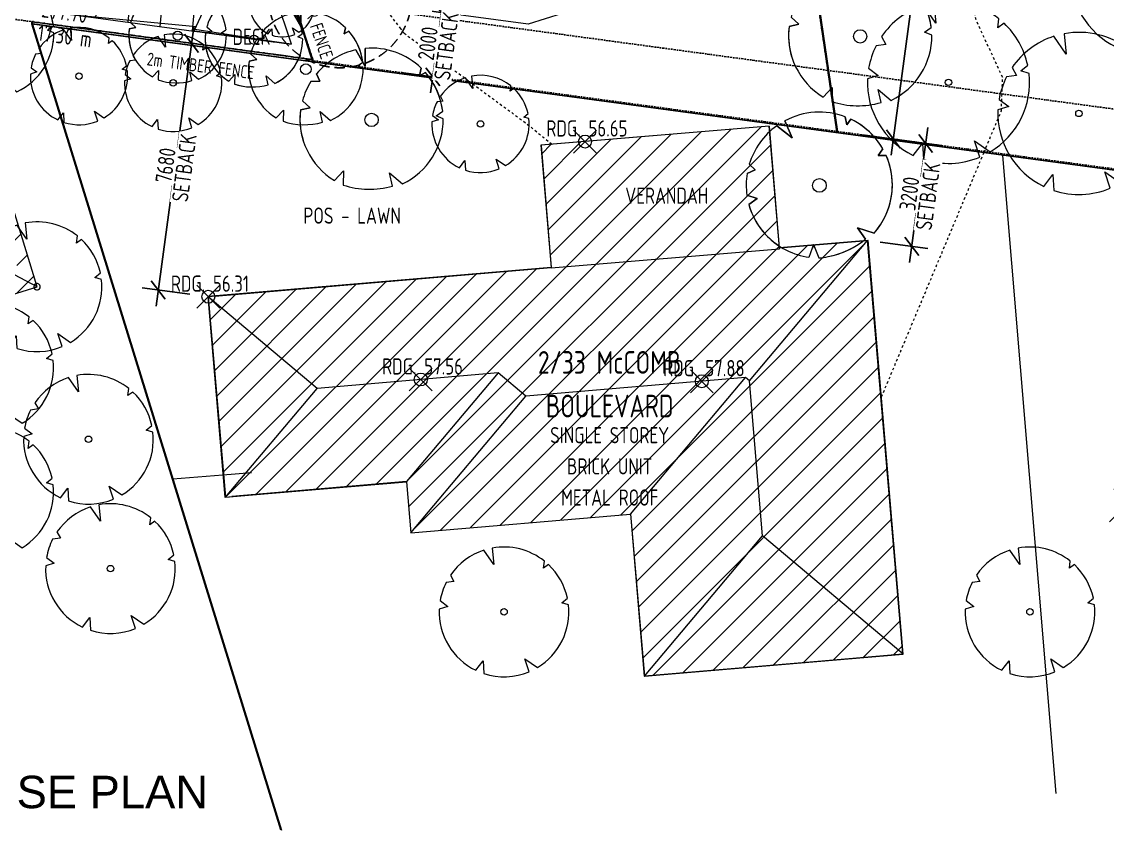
# Model space of a CAD drawing. Header units: millimetres. Extents: x -39027 to 364494, y -35256 to 94895.
# Drawn here: x -6443 to 27027, y -33947 to -9012 of the extents above; entities that cross this region are included whole.
import ezdxf

# ---------------------------------------------------------------- set-up
doc = ezdxf.new("R2010")
doc.units = ezdxf.units.MM
doc.header["$LTSCALE"] = 25
doc.header["$PDMODE"] = 3
for name, pattern in [('BG_Dash 3mm Loose', [6, 3, -3]), ('BG_Dash Dot 3mm', [7, 3, -2, 0, -2]), ('HIDDEN', [9.525, 6.35, -3.175])]:
    doc.linetypes.add(name, pattern=pattern)
for name, color, linetype, lineweight in [('A-ANNO-DIMS', 211, 'Continuous', 5), ('A-DETL', 90, 'Continuous', 9), ('A-DETL-GENF', 92, 'Continuous', 5), ('A-FLOR', 1, 'Continuous', 5), ('A-FLOR-PATT', 8, 'Continuous', 5), ('A-GLAZ-CWMG', 3, 'Continuous', 5), ('A-ROOF', 132, 'Continuous', 5), ('A-WALL', 2, 'Continuous', 5), ('C-PROP-LINE', 91, 'BG_Dash Dot 3mm', 25), ('C-PROP-LINE-IDEN', 91, 'Continuous', 5), ('C-TOPO', 251, 'Continuous', 9), ('C-TOPO-MINR', 7, 'BG_Dash 3mm Loose', 9), ('G-ANNO-DIMS', 3, 'Continuous', 5), ('G-ANNO-TEXT', 231, 'Continuous', 5), ('L-PLNT', 71, 'Continuous', 5)]:
    doc.layers.add(name, color=color, linetype=linetype, lineweight=lineweight)
doc.layers.add('DLA-TXT-T-50', color=1, linetype='Continuous')
doc.layers.add('Land-25', color=3, linetype='Continuous')
doc.styles.add('DLA-NOTES', font='romans.shx', dxfattribs={"width": 0.8})
doc.styles.add('ISOCPEUR', font='isocpeur.ttf', dxfattribs={"width": 0.75, "height": 500})
doc.styles.add('ISOCPEUR_1', font='isocpeur.ttf', dxfattribs={"width": 0.75, "height": 700})
doc.styles.add('ISOCPEUR_3', font='isocpeur.ttf', dxfattribs={"width": 0.75, "height": 400})
doc.dimstyles.new('BG_STANDARD_5_Rounding_Op', dxfattribs={"dimscale": 304.8, "dimtxt": 500, "dimasz": 1.64042, "dimexe": 1.64042, "dimexo": 0.0625, "dimgap": 0.131234, "dimtad": 1, "dimdec": 0, "dimrnd": 5, "dimzin": 0, "dimdsep": 46, "dimtxsty": 'ISOCPEUR', "dimblk1": 'OBLIQUE', "dimblk2": 'OBLIQUE', "dimsah": 1, "dimcen": 0.09, "dimdle": 1.64042, "dimazin": 0, "dimtfac": 1, "dimtdec": 4, "dimtix": 1, "dimtmove": 0, "dimatfit": 3, "dimfxl": 3.28084, "dimfxlon": 1, "dimtvp": 1, "dimtfill": 1, "dimtolj": 1, "dimtzin": 0, "dimarcsym": 2})

# ---------------------------------------------------------------- blocks, each defined once
blk = doc.blocks.new('PLANTING_Coloured tree scaleable - 6 Meters-971505-PROPOSED SITE PLAN')
at = {"layer": 'L-PLNT', "lineweight": 9}
for p, q in [((-372, 1738), (-734, 2257)), ((-372, 1738), (-734, 2257)), ((-734, 2257), (-372, 1738)), ((-431, 2334), (-372, 1738)), ((-431, 2334), (-372, 1738)), ((-372, 1738), (-431, 2334)), ((1444, 1600), (1476, 1859)), ((1444, 1600), (1476, 1859)), ((1476, 1859), (1444, 1600)), ((1625, 1730), (1444, 1600)), ((1625, 1730), (1444, 1600)), ((1444, 1600), (1625, 1730)), ((-1831, 1110), (-2118, 1073)), ((-1831, 1110), (-2118, 1073)), ((-2118, 1073), (-1831, 1110)), ((-1959, 1340), (-1831, 1110)), ((-1959, 1340), (-1831, 1110)), ((-1831, 1110), (-1959, 1340)), ((-2338, 411), (-2056, 203)), ((-2338, 411), (-2056, 203)), ((-2056, 203), (-2338, 411)), ((2114, 335), (2319, 507)), ((2114, 335), (2319, 507)), ((2319, 507), (2114, 335)), ((-2056, 203), (-2372, 102)), ((-2056, 203), (-2372, 102)), ((-2372, 102), (-2056, 203)), ((2362, 259), (2114, 335)), ((2362, 259), (2114, 335)), ((2114, 335), (2362, 259)), ((-1656, -1684), (-1653, -1687)), ((-1653, -1687), (-1656, -1684)), ((759, -1697), (1221, -2019)), ((898, -2121), (759, -1697)), ((898, -2121), (759, -1697)), ((759, -1697), (1221, -2019)), ((1221, -2019), (759, -1697)), ((759, -1697), (898, -2121)), ((-1029, -2122), (-834, -1870)), ((-836, -1873), (-834, -1870)), ((-834, -1870), (-836, -1873)), ((-834, -1870), (-760, -1774)), ((-834, -1870), (-760, -1774)), ((-760, -1774), (-834, -1870)), ((-760, -1774), (-754, -1889)), ((-760, -1774), (-754, -1889)), ((-754, -1889), (-760, -1774)), ((-754, -1889), (-734, -2241)), ((-754, -1889), (-754, -1892)), ((-754, -1892), (-754, -1889))]:
    blk.add_line(p, q, dxfattribs=at)
blk.add_circle((0, -5), 221, dxfattribs=at)
for centre, radius, start, end in [((0, 0), 2374, 108.0083, 145.6274), ((0, 0), 2374, 108.0083, 145.6274), ((0, 0), 2374, 108.0083, 145.6274), ((0, 0), 2374, 51.5512, 100.4622), ((0, 0), 2374, 51.5512, 100.4622), ((0, 0), 2374, 51.5512, 100.4622), ((0, 0), 2374, 12.3276, 46.7819), ((0, 0), 2374, 23.2252, 46.7819), ((0, 0), 2374, 23.2252, 46.7819), ((0, 0), 2374, 153.1369, 170.0213), ((0, 0), 2374, 153.1369, 170.0213), ((0, 0), 2374, 153.1369, 170.0213), ((0, 0), 2374, 12.3276, 22.2934), ((0, 0), 2374, 12.3276, 22.2934), ((0, 16), 2374, 177.9304, 225.8126), ((0, 16), 2374, 177.9304, 206.6386), ((0, 16), 2374, 177.9304, 206.6386), ((0, 16), 2374, 300.9465, 5.8599), ((0, 16), 2374, 319.16, 5.8599), ((0, 16), 2374, 319.16, 5.8599), ((0, 16), 2374, 207.4333, 225.7455), ((0, 16), 2374, 207.4333, 225.7455), ((0, 16), 2374, 225.8126, 244.2846), ((0, 16), 2374, 300.9465, 318.2627), ((0, 16), 2374, 300.9465, 318.2627), ((-111, 448), 2760, 256.9579, 263.2903), ((-111, 448), 2760, 263.2903, 291.4464), ((-111, 448), 2760, 263.3179, 280.6311), ((-111, 448), 2760, 263.3179, 280.6311), ((-111, 448), 2760, 281.3392, 291.4464), ((-111, 448), 2760, 281.3392, 291.4464)]:
    blk.add_arc(centre, radius, start, end, dxfattribs=at)
blk = doc.blocks.new('PLANTING_Coloured tree scaleable - 5 Meters-V190-PROPOSED SITE PLAN')
at = {"layer": 'L-PLNT', "lineweight": 9}
for p, q in [((-313, 1464), (-619, 1902)), ((-363, 1967), (-313, 1464)), ((1216, 1348), (1243, 1566)), ((1369, 1458), (1216, 1348)), ((-1651, 1129), (-1543, 935)), ((-1543, 935), (-1784, 904)), ((-1970, 347), (-1732, 171)), ((-1970, 347), (-1732, 171)), ((-1732, 171), (-1970, 347)), ((1781, 283), (1954, 427)), ((1781, 283), (1916, 395)), ((1916, 395), (1818, 314)), ((1939, 414), (1954, 427)), ((1954, 427), (1939, 414)), ((-1732, 171), (-1998, 86)), ((-1732, 171), (-1998, 86)), ((-1998, 86), (-1732, 171)), ((1990, 218), (1781, 283)), ((1990, 218), (1781, 283)), ((-867, -1788), (-640, -1495)), ((-640, -1495), (-618, -1888)), ((640, -1430), (1029, -1702)), ((757, -1787), (640, -1430))]:
    blk.add_line(p, q, dxfattribs=at)
blk.add_circle((0, -4), 186, dxfattribs=at)
for centre, radius, start, end in [((0, 0), 2000, 108.0083, 145.6274), ((0, 0), 2000, 51.5512, 100.4622), ((0, 0), 2000, 12.3276, 46.7819), ((0, 0), 2000, 153.1369, 170.0213), ((0, 0), 2000, 157.358, 160.9467), ((0, 0), 2000, 157.358, 160.9467), ((0, 0), 2000, 12.3276, 25.3365), ((0, 0), 2000, 12.3276, 25.3365), ((0, 0), 2000, 161.5791, 170.0213), ((0, 0), 2000, 161.5791, 170.0213), ((0, 14), 2000, 177.9304, 236.7144), ((0, 14), 2000, 177.9304, 193.7356), ((0, 14), 2000, 177.9304, 189.7147), ((0, 14), 2000, 300.9465, 5.8599), ((0, 14), 2000, 5.1371, 5.8599), ((0, 14), 2000, 236.7144, 244.2846), ((-94, 378), 2326, 256.9579, 257.1256), ((-94, 378), 2326, 257.4217, 268.6408), ((-94, 378), 2326, 268.6408, 291.4464)]:
    blk.add_arc(centre, radius, start, end, dxfattribs=at)
blk = doc.blocks.new('PLANTING_Coloured tree scaleable - 3_8 Meters-V195-PROPOSED SITE PLAN')
at = {"layer": 'L-PLNT', "lineweight": 9}
for p, q in [((-236, 1101), (-465, 1430)), ((-273, 1478), (-236, 1101)), ((914, 1013), (935, 1177)), ((1029, 1096), (914, 1013)), ((-1160, 703), (-1341, 679)), ((-1241, 849), (-1160, 703)), ((-1302, 128), (-1502, 65)), ((-1334, 118), (-1502, 65)), ((-1502, 65), (-1334, 118)), ((-1481, 260), (-1302, 128)), ((1339, 212), (1468, 321)), ((1496, 164), (1339, 212)), ((-652, -1344), (-481, -1124)), ((-652, -1344), (-481, -1124)), ((-481, -1124), (-465, -1419)), ((-481, -1124), (-465, -1419)), ((481, -1075), (773, -1279)), ((569, -1343), (481, -1075))]:
    blk.add_line(p, q, dxfattribs=at)
blk.add_circle((0, -3), 140, dxfattribs=at)
for centre, radius, start, end in [((0, 0), 1503, 108.0083, 145.6274), ((0, 0), 1503, 51.5512, 100.4622), ((0, 0), 1503, 12.3276, 46.7819), ((0, 0), 1503, 153.1369, 170.0213), ((0, 10), 1503, 177.9304, 244.2846), ((0, 10), 1503, 177.9304, 194.4305), ((0, 10), 1503, 177.9304, 194.4305), ((0, 10), 1503, 300.9465, 5.8599), ((0, 10), 1503, 341.0129, 347.753), ((0, 10), 1503, 195.2225, 207.8071), ((0, 10), 1503, 195.2225, 203.3815), ((0, 10), 1503, 303.0238, 340.221), ((0, 10), 1503, 235.0208, 244.2846), ((-70, 284), 1748, 256.9579, 291.4464), ((-70, 284), 1748, 256.9579, 271.0784)]:
    blk.add_arc(centre, radius, start, end, dxfattribs=at)
blk = doc.blocks.new('PLANTING_Coloured tree scaleable - 3_8 Meters-V196-PROPOSED SITE PLAN')
at = {"layer": 'L-PLNT', "lineweight": 9}
for p, q in [((-236, 1101), (-465, 1430)), ((-273, 1478), (-236, 1101)), ((914, 1013), (935, 1177)), ((1029, 1096), (914, 1013)), ((-1160, 703), (-1341, 679)), ((-1241, 849), (-1160, 703)), ((-1302, 128), (-1502, 65)), ((-1302, 128), (-1502, 65)), ((-1502, 65), (-1302, 128)), ((-1481, 260), (-1302, 128)), ((-1481, 260), (-1302, 128)), ((-1302, 128), (-1481, 260)), ((1339, 212), (1468, 321)), ((1496, 164), (1339, 212)), ((-652, -1344), (-481, -1124)), ((-481, -1124), (-465, -1419)), ((481, -1075), (773, -1279)), ((569, -1343), (481, -1075))]:
    blk.add_line(p, q, dxfattribs=at)
blk.add_circle((0, -3), 140, dxfattribs=at)
for centre, radius, start, end in [((0, 0), 1503, 108.0083, 145.6274), ((0, 0), 1503, 51.5512, 100.4622), ((0, 0), 1503, 12.3276, 46.7819), ((0, 0), 1503, 153.1369, 170.0213), ((0, 10), 1503, 177.9304, 244.2846), ((0, 10), 1503, 177.9304, 187.0459), ((0, 10), 1503, 177.9304, 187.0459), ((0, 10), 1503, 300.9465, 5.8599), ((0, 10), 1503, 187.8234, 202.7767), ((0, 10), 1503, 187.8234, 198.4407), ((-70, 284), 1748, 256.9579, 291.4464)]:
    blk.add_arc(centre, radius, start, end, dxfattribs=at)
blk = doc.blocks.new('Family - ___-1009153-PROPOSED SITE PLAN')
at = {"layer": 'C-PROP-LINE'}
for p, q in [((-746, -2698), (-682, -10468)), ((-682, -10468), (-16312, -3053))]:
    blk.add_line(p, q, dxfattribs=at)
blk = doc.blocks.new('Family - ___-2269169-PROPOSED SITE PLAN')
at = {"layer": 'C-PROP-LINE'}
for p, q in [((14042, -17487), (16593, -1933)), ((-746, -2698), (-682, -10503)), ((-682, -10503), (14042, -17487))]:
    blk.add_line(p, q, dxfattribs=at)
blk = doc.blocks.new('Family - ___-2269460-PROPOSED SITE PLAN')
at = {"layer": 'C-PROP-LINE'}
for p, q in [((14350, -15608), (100, -8848)), ((26253, -21255), (14350, -15608))]:
    blk.add_line(p, q, dxfattribs=at)
blk = doc.blocks.new('Family - ___-2269492-PROPOSED SITE PLAN')
at = {"layer": 'C-PROP-LINE'}
for q in [(16593, -1933), (29076, -24619)]:
    blk.add_line((14042, -17487), q, dxfattribs=at)
blk = doc.blocks.new('DC_Planting_Tree 4_0m Canopy - FIXED-V210-PROPOSED SITE PLAN')
at = {"layer": 'A-DETL-GENF'}
for p, q in [((-562, 1821), (-618, 1902)), ((-313, 1464), (-562, 1821)), ((-363, 1967), (-313, 1464)), ((1217, 1348), (1244, 1566)), ((1370, 1458), (1217, 1348)), ((-1651, 1129), (-1543, 935)), ((-1543, 935), (-1784, 904)), ((-1970, 347), (-1732, 171)), ((1782, 283), (1954, 427)), ((-1732, 171), (-1998, 86)), ((1988, 219), (1782, 283)), ((-868, -1802), (-641, -1509)), ((-641, -1509), (-619, -1902)), ((771, -1845), (639, -1444)), ((639, -1444), (1028, -1715))]:
    blk.add_line(p, q, dxfattribs=at)
for radius, start, end in [(2000, 108.0083, 145.6274), (2000, 51.5512, 100.4622), (2000, 12.3276, 46.7819), (2000, 153.1369, 170.0213), (2000, 177.5355, 197.1484), (100, 107.3117, 196.3636), (100, 360, 107.3117), (2000, 300.9465, 6.2753), (100, 197.1909, 360), (2000, 197.1484, 244.2846), (2000, 251.9772, 292.6758)]:
    blk.add_arc((0, 0), radius, start, end, dxfattribs=at)
blk = doc.blocks.new('DC_Planting_Tree 4_0m Canopy - FIXED-V211-PROPOSED SITE PLAN')
at = {"layer": 'A-DETL-GENF'}
for p, q in [((-585, 1854), (-618, 1902)), ((-313, 1464), (-585, 1854)), ((-363, 1967), (-359, 1924)), ((-359, 1924), (-313, 1464)), ((1217, 1348), (1244, 1566)), ((1370, 1458), (1217, 1348)), ((-1651, 1129), (-1543, 935)), ((-1543, 935), (-1784, 904)), ((-1970, 347), (-1732, 171)), ((1782, 283), (1954, 427)), ((-1956, 100), (-1998, 86)), ((-1732, 171), (-1956, 100)), ((1988, 219), (1782, 283)), ((-868, -1802), (-641, -1509)), ((-641, -1509), (-619, -1902)), ((771, -1845), (639, -1444)), ((639, -1444), (1028, -1715))]:
    blk.add_line(p, q, dxfattribs=at)
blk.add_circle((0, 0), 100, dxfattribs=at)
for start, end in [(120.2443, 145.6274), (108.0083, 120.2443), (93.5964, 100.4622), (51.5512, 93.5964), (12.3276, 46.7819), (153.1369, 170.0213), (177.5355, 220.0418), (300.9465, 6.2753), (220.0418, 244.2846), (251.9772, 292.6758)]:
    blk.add_arc((0, 0), 2000, start, end, dxfattribs=at)
blk = doc.blocks.new('DC_Planting_Tree 4_0m Canopy - FIXED-V212-PROPOSED SITE PLAN')
at = {"layer": 'A-DETL-GENF'}
for p, q in [((-313, 1464), (-618, 1902)), ((-363, 1967), (-313, 1464)), ((1217, 1348), (1244, 1566)), ((1370, 1458), (1217, 1348)), ((-1651, 1129), (-1543, 935)), ((-1543, 935), (-1784, 904)), ((-1970, 347), (-1732, 171)), ((1782, 283), (1954, 427)), ((-1732, 171), (-1998, 86)), ((1988, 219), (1782, 283)), ((-868, -1802), (-641, -1509)), ((-641, -1509), (-619, -1902)), ((771, -1845), (639, -1444)), ((639, -1444), (1028, -1715))]:
    blk.add_line(p, q, dxfattribs=at)
blk.add_circle((0, 0), 100, dxfattribs=at)
for start, end in [(108.0083, 145.6274), (51.5512, 100.4622), (12.3276, 46.7819), (153.1369, 170.0213), (177.5355, 244.2846), (300.9465, 6.2753), (251.9772, 292.6758)]:
    blk.add_arc((0, 0), 2000, start, end, dxfattribs=at)
blk = doc.blocks.new('DC_Planting_Tree 4_0m Canopy - FIXED-V213-PROPOSED SITE PLAN')
at = {"layer": 'A-DETL-GENF'}
for p, q in [((-313, 1464), (-618, 1902)), ((-363, 1967), (-313, 1464)), ((1217, 1348), (1244, 1566)), ((1370, 1458), (1217, 1348)), ((-1651, 1129), (-1543, 935)), ((-1543, 935), (-1784, 904)), ((-1970, 347), (-1732, 171)), ((1782, 283), (1954, 427)), ((-1732, 171), (-1998, 86)), ((1988, 219), (1782, 283)), ((-868, -1802), (-641, -1509)), ((-641, -1509), (-619, -1902)), ((771, -1845), (639, -1444)), ((639, -1444), (1028, -1715))]:
    blk.add_line(p, q, dxfattribs=at)
blk.add_circle((0, 0), 100, dxfattribs=at)
for start, end in [(108.0083, 127.9318), (51.5512, 100.4622), (127.9318, 145.6274), (12.3276, 46.7819), (158.0915, 170.0213), (153.1369, 158.0915), (177.5355, 244.2846), (300.9465, 6.2753), (251.9772, 292.6758)]:
    blk.add_arc((0, 0), 2000, start, end, dxfattribs=at)
blk = doc.blocks.new('DC_Planting_Tree 3_0m Canopy - FIXED-405249-PROPOSED SITE PLAN')
at = {"layer": 'A-DETL-GENF'}
for p, q in [((-235, 1098), (-464, 1427)), ((-272, 1475), (-235, 1098)), ((913, 1011), (933, 1175)), ((1027, 1093), (913, 1011)), ((-1157, 701), (-1338, 678)), ((-1238, 847), (-1157, 701)), ((-1299, 128), (-1499, 65)), ((-1477, 260), (-1299, 128)), ((1336, 212), (1465, 320)), ((1491, 164), (1336, 212)), ((-651, -1351), (-481, -1132)), ((-481, -1132), (-464, -1426)), ((578, -1384), (480, -1083)), ((480, -1083), (771, -1286))]:
    blk.add_line(p, q, dxfattribs=at)
blk.add_circle((0, 0), 100, dxfattribs=at)
for start, end in [(108.0083, 145.6274), (51.5512, 100.4622), (12.3276, 46.7819), (153.1369, 170.0213), (177.5355, 244.2846), (300.9465, 6.2753), (251.9772, 292.6758)]:
    blk.add_arc((0, 0), 1500, start, end, dxfattribs=at)
blk = doc.blocks.new('DC_Planting_Tree 5_0m Canopy - FIXED-V209-PROPOSED SITE PLAN')
at = {"layer": 'A-DETL-GENF'}
for p, q in [((-392, 1830), (-773, 2378)), ((-454, 2458), (-392, 1830)), ((1521, 1685), (1555, 1958)), ((1712, 1822), (1521, 1685)), ((-2063, 1411), (-1928, 1169)), ((-1928, 1169), (-2230, 1130)), ((-2462, 433), (-2165, 214)), ((2227, 353), (2442, 534)), ((2485, 273), (2227, 353)), ((-2165, 214), (-2498, 108)), ((-1085, -2252), (-801, -1886)), ((-801, -1886), (-773, -2377)), ((964, -2307), (799, -1804)), ((799, -1804), (1286, -2144))]:
    blk.add_line(p, q, dxfattribs=at)
blk.add_circle((0, 0), 100, dxfattribs=at)
for start, end in [(108.0083, 145.6274), (51.5512, 100.4622), (12.3276, 46.7819), (153.1369, 170.0213), (177.5355, 244.2846), (300.9465, 6.2753), (251.9772, 292.6758)]:
    blk.add_arc((0, 0), 2500, start, end, dxfattribs=at)
blk = doc.blocks.new('DC_Planting_Tree 2_0m Canopy - FIXED-405014-PROPOSED SITE PLAN')
at = {"layer": 'A-DETL-GENF'}
for p, q in [((-157, 732), (-309, 951)), ((-182, 983), (-157, 732)), ((608, 674), (622, 783)), ((685, 729), (608, 674)), ((-771, 467), (-892, 452)), ((-825, 565), (-771, 467)), ((-866, 85), (-999, 43)), ((-985, 173), (-866, 85)), ((891, 141), (977, 214)), ((994, 109), (891, 141)), ((-434, -901), (-320, -754)), ((-320, -754), (-309, -951)), ((386, -923), (320, -722)), ((320, -722), (514, -858))]:
    blk.add_line(p, q, dxfattribs=at)
blk.add_circle((0, 0), 70, dxfattribs=at)
for start, end in [(108.0083, 145.6274), (51.5512, 100.4622), (12.3276, 46.7819), (153.1369, 170.0213), (177.5355, 244.2846), (300.9465, 6.2753), (251.9772, 292.6758)]:
    blk.add_arc((0, 0), 1000, start, end, dxfattribs=at)
blk = doc.blocks.new('Spot Elevations - SYMBOL_Level cross-190432-PROPOSED SITE PLAN')
at = {"layer": 'G-ANNO-DIMS'}
for p, q in [((1.77, 1.77), (-1.77, -1.77)), ((-1.77, 1.77), (1.77, -1.77))]:
    blk.add_line(p, q, dxfattribs=at)
blk.add_circle((0, 0), 1, dxfattribs=at)
blk = doc.blocks.new('_Oblique')
at = {"color": 0, "linetype": 'ByBlock', "lineweight": -2}
blk.add_line((-0.5, -0.5), (0.5, 0.5), dxfattribs=at)
blk = doc.blocks.new('DIMBLOCK6-PROPOSED SITE PLAN')
at = {"layer": 'A-ANNO-DIMS', "color": 0, "lineweight": -2, "transparency": 16777216}
for p, q in [((-1138, -9180), (-2301, -17780)), ((-233, -9807), (-1701, -9609)), ((-1262, -17416), (-2729, -17217))]:
    blk.add_line(p, q, dxfattribs=at)
at = {"layer": 'Defpoints', "color": 0, "transparency": 16777216}
for p in [(-214, -9810), (-2234, -17284), (-1243, -17418)]:
    blk.add_point(p, dxfattribs=at)
at = {"layer": 'A-ANNO-DIMS', "color": 0, "lineweight": -2, "transparency": 16777216, "xscale": 500.0000000000001, "yscale": 500.0000000000001, "zscale": 500.0000000000001}
for p, rotation in [((-1205, -9676), 82.29999999999912), ((-2234, -17284), 262.2999999999991)]:
    blk.add_blockref('_Oblique', p, dxfattribs=dict(at, rotation=rotation))
at = {"layer": 'A-ANNO-DIMS', "color": 0, "transparency": 16777216, "insert": (-2007, -13441), "char_height": 500, "attachment_point": 5, "rotation": 82.3, "style": 'ISOCPEUR', "bg_fill": 3, "box_fill_scale": 1.1, "bg_fill_color": 256, "bg_fill_true_color": 13158600, "bg_fill_transparency": 0}
blk.add_mtext('\\A1;7680', dxfattribs=at)
at = {"layer": 'A-ANNO-DIMS', "color": 0, "transparency": 16777216, "insert": (-1432, -13519), "char_height": 500, "attachment_point": 5, "rotation": 82.3, "style": 'ISOCPEUR', "bg_fill": 3, "box_fill_scale": 1.1, "bg_fill_color": 256, "bg_fill_true_color": 13158600, "bg_fill_transparency": 0}
blk.add_mtext('\\A1;SETBACK', dxfattribs=at)
blk = doc.blocks.new('DIMBLOCK7-PROPOSED SITE PLAN')
at = {"layer": 'A-ANNO-DIMS', "color": 0, "lineweight": -2, "transparency": 16777216}
for p, q in [((6499, -8731), (6566, -8235)), ((5527, -8599), (6995, -8798)), ((6231, -10713), (6499, -8731)), ((5259, -10581), (6727, -10780)), ((6231, -10713), (6164, -11208))]:
    blk.add_line(p, q, dxfattribs=at)
at = {"layer": 'Defpoints', "color": 0, "transparency": 16777216}
for p in [(5508, -8597), (5240, -10579)]:
    blk.add_point(p, dxfattribs=at)
at = {"layer": 'A-ANNO-DIMS', "color": 0, "lineweight": -2, "transparency": 16777216, "xscale": 500.0000000000001, "yscale": 500.0000000000001, "zscale": 500.0000000000001}
for p, rotation in [((6499, -8731), 262.2998817592904), ((6231, -10713), 82.29988175929037)]:
    blk.add_blockref('_Oblique', p, dxfattribs=dict(at, rotation=rotation))
at = {"layer": 'A-ANNO-DIMS', "color": 0, "transparency": 16777216, "insert": (6078, -9683), "char_height": 500, "attachment_point": 5, "rotation": 82.2999, "style": 'ISOCPEUR', "bg_fill": 3, "box_fill_scale": 1.1, "bg_fill_color": 256, "bg_fill_true_color": 13158600, "bg_fill_transparency": 0}
blk.add_mtext('\\A1;2000', dxfattribs=at)
at = {"layer": 'A-ANNO-DIMS', "color": 0, "transparency": 16777216, "insert": (6653, -9761), "char_height": 500, "attachment_point": 5, "rotation": 82.2999, "style": 'ISOCPEUR', "bg_fill": 3, "box_fill_scale": 1.1, "bg_fill_color": 256, "bg_fill_true_color": 13158600, "bg_fill_transparency": 0}
blk.add_mtext('\\A1;SETBACK', dxfattribs=at)
at = {"layer": 'Defpoints', "color": 0, "transparency": 16777216}
blk.add_point((6499, -8731), dxfattribs=at)
blk = doc.blocks.new('DIMBLOCK8-PROPOSED SITE PLAN')
at = {"layer": 'A-ANNO-DIMS', "color": 0, "lineweight": -2, "transparency": 16777216}
for p, q in [((20931, -16436), (21494, -12272)), ((20455, -12636), (21923, -12834)), ((20026, -15809), (21494, -16008))]:
    blk.add_line(p, q, dxfattribs=at)
at = {"layer": 'Defpoints', "color": 0, "transparency": 16777216}
for p in [(20436, -12633), (21427, -12767), (20007, -15807)]:
    blk.add_point(p, dxfattribs=at)
at = {"layer": 'A-ANNO-DIMS', "color": 0, "lineweight": -2, "transparency": 16777216, "xscale": 500.0000000000001, "yscale": 500.0000000000001, "zscale": 500.0000000000001}
for p, rotation in [((21427, -12767), 82.2998971465745), ((20998, -15941), 262.2998971465744)]:
    blk.add_blockref('_Oblique', p, dxfattribs=dict(at, rotation=rotation))
at = {"layer": 'A-ANNO-DIMS', "color": 0, "transparency": 16777216, "insert": (20925, -14315), "char_height": 500, "attachment_point": 5, "rotation": 82.2999, "style": 'ISOCPEUR', "bg_fill": 3, "box_fill_scale": 1.1, "bg_fill_color": 256, "bg_fill_true_color": 13158600, "bg_fill_transparency": 0}
blk.add_mtext('\\A1;3200', dxfattribs=at)
at = {"layer": 'A-ANNO-DIMS', "color": 0, "transparency": 16777216, "insert": (21500, -14393), "char_height": 500, "attachment_point": 5, "rotation": 82.2999, "style": 'ISOCPEUR', "bg_fill": 3, "box_fill_scale": 1.1, "bg_fill_color": 256, "bg_fill_true_color": 13158600, "bg_fill_transparency": 0}
blk.add_mtext('\\A1;SETBACK', dxfattribs=at)
blk = doc.blocks.new('DIMBLOCK9-PROPOSED SITE PLAN')
at = {"layer": 'A-ANNO-DIMS', "color": 0, "lineweight": -2, "transparency": 16777216}
for p, q in [((20362, -13128), (22596, 3398)), ((21557, 3034), (23025, 2836)), ((19457, -12501), (20924, -12699))]:
    blk.add_line(p, q, dxfattribs=at)
at = {"layer": 'Defpoints', "color": 0, "transparency": 16777216}
for p in [(21538, 3037), (22529, 2903), (19438, -12498)]:
    blk.add_point(p, dxfattribs=at)
at = {"layer": 'A-ANNO-DIMS', "color": 0, "lineweight": -2, "transparency": 16777216, "xscale": 500.0000000000001, "yscale": 500.0000000000001, "zscale": 500.0000000000001}
for p, rotation in [((22529, 2903), 82.29989714657457), ((20429, -12632), 262.2998971465746)]:
    blk.add_blockref('_Oblique', p, dxfattribs=dict(at, rotation=rotation))
at = {"layer": 'A-ANNO-DIMS', "color": 0, "transparency": 16777216, "insert": (21192, -4826), "char_height": 500, "attachment_point": 5, "rotation": 82.2999, "style": 'ISOCPEUR', "bg_fill": 3, "box_fill_scale": 1.1, "bg_fill_color": 256, "bg_fill_true_color": 13158600, "bg_fill_transparency": 0}
blk.add_mtext('\\A1;15675', dxfattribs=at)
at = {"layer": 'A-ANNO-DIMS', "color": 0, "transparency": 16777216, "insert": (21766, -4904), "char_height": 500, "attachment_point": 5, "rotation": 82.2999, "style": 'ISOCPEUR', "bg_fill": 3, "box_fill_scale": 1.1, "bg_fill_color": 256, "bg_fill_true_color": 13158600, "bg_fill_transparency": 0}
blk.add_mtext('\\A1;SETBACK', dxfattribs=at)
blk = doc.blocks.new('PLANTING_Coloured tree scaleable - 7 Meters-2580589-PROPOSED SITE PLAN')
at = {"layer": 'L-PLNT', "lineweight": 9}
for p, q in [((-434, 2027), (-856, 2634)), ((-434, 2027), (-856, 2634)), ((-856, 2634), (-434, 2027)), ((-503, 2723), (-434, 2027)), ((-503, 2723), (-434, 2027)), ((-434, 2027), (-503, 2723)), ((1684, 1866), (1722, 2169)), ((1684, 1866), (1722, 2169)), ((1722, 2169), (1684, 1866)), ((1896, 2018), (1684, 1866)), ((1896, 2018), (1684, 1866)), ((1684, 1866), (1896, 2018)), ((-2136, 1294), (-2471, 1251)), ((-2136, 1294), (-2471, 1251)), ((-2471, 1251), (-2136, 1294)), ((-2286, 1563), (-2136, 1294)), ((-2286, 1563), (-2136, 1294)), ((-2136, 1294), (-2286, 1563)), ((-2728, 480), (-2399, 237)), ((-2728, 480), (-2399, 237)), ((-2399, 237), (-2728, 480)), ((2466, 391), (2705, 591)), ((2674, 565), (2705, 591)), ((-2399, 237), (-2767, 119)), ((-2399, 237), (-2767, 119)), ((-2767, 119), (-2399, 237)), ((2755, 302), (2466, 391)), ((-1201, -2476), (-887, -2070)), ((-887, -2070), (-856, -2614)), ((886, -1980), (1424, -2356)), ((1048, -2474), (886, -1980))]:
    blk.add_line(p, q, dxfattribs=at)
blk.add_circle((0, -6), 258, dxfattribs=at)
for centre, radius, start, end in [((0, 0), 2769, 108.0083, 145.6274), ((0, 0), 2769, 108.0083, 145.6274), ((0, 0), 2769, 108.0083, 145.6274), ((0, 0), 2769, 51.5512, 100.4622), ((0, 0), 2769, 51.5512, 100.4622), ((0, 0), 2769, 51.5512, 100.4622), ((0, 0), 2769, 12.3276, 46.7819), ((0, 0), 2769, 12.3276, 46.7819), ((0, 0), 2769, 13.3734, 46.7819), ((0, 0), 2769, 153.1369, 170.0213), ((0, 0), 2769, 153.1369, 170.0213), ((0, 0), 2769, 153.1369, 170.0213), ((0, 19), 2769, 177.9304, 244.2846), ((0, 19), 2769, 177.9304, 202.3457), ((0, 19), 2769, 177.9304, 200.6948), ((0, 19), 2769, 300.9465, 5.8599), ((-130, 523), 3220, 256.9579, 291.4464)]:
    blk.add_arc(centre, radius, start, end, dxfattribs=at)

msp = doc.modelspace()

# ---------------------------------------------------------------- hatches: boundary and pattern name
at = {"layer": 'A-DETL-GENF', "lineweight": 9}
h = msp.add_hatch(dxfattribs=at)
h.set_pattern_fill('FP_50', color=250, style=0, pattern_type=2)
h.set_pattern_definition([(45, (-4938.44, 393.3), (-424.264, 424.264), [])])
h.paths.add_polyline_path([(47088.7, -33946.8), (48278.9, -33946.8), (49983.4, -21339.4), (49983.4, -20585.8), (28063.1, -17505), (27088.9, -24436.9), (33103.3, -25282.2), (32815.8, -27328.2), (40737.9, -28441.6), (40042.1, -33393), (44138.4, -33946.8), (44748.9, -33946.8)], flags=0)
h.paths.add_polyline_path([(-35777.6, -33238.5), (-31783.6, -30761.1), (-38130.9, -20528.1), (-36686.3, -19632), (-39024.7, -15862), (-39024.7, -32781.5), (-36884.5, -31454), (-36257, -32465.6)], flags=0)
h.paths.add_polyline_path([(12750.1, -29193.8), (20737.7, -28518.7), (19658.9, -15754.6), (16923.7, -15988), (16605.4, -12228.7), (9566.4, -12823.6), (9883.9, -16594.8), (-702.1, -17489.7), (-179.8, -23669.8), (5418.4, -23196.6), (5553.1, -24773.3), (12328.1, -24200.6), (12750, -29192.1)], flags=0)
h.paths.add_polyline_path([(-20644, -26266.3), (-8508.7, -22521.5), (-9791.4, -18364.9), (-5969.2, -17185.4), (-7969.3, -10704.2), (-27748.9, -16808), (-25748.9, -23289.2), (-21926.7, -22109.8), (-20750.1, -25922.5)], flags=0)
h.paths.add_polyline_path([(-20379.8, -25766.2), (-21662.4, -21609.6), (-25484.6, -22789.1), (-27248.8, -17072.2), (-20692.8, -15049.1), (-20604.4, -15335.8), (-19481.6, -14989.3), (-19570.1, -14702.7), (-18335, -14321.5), (-18246.6, -14608.2), (-16450.2, -14053.8), (-16538.6, -13767.2), (-15415.9, -13420.7), (-15327.4, -13707.4), (-13531, -13153), (-13619.5, -12866.4), (-10026.6, -11757.7), (-9938.2, -12044.3), (-8141.8, -11490.6), (-6469.4, -16921.2), (-10291.5, -18100.6), (-9008.9, -22257.2), (-16912.7, -24696.3)], flags=0)
h.paths.add_polyline_path([(35431.3, -12814), (36744, -3105.8), (32781.1, -2569.9), (31468.4, -12278.2), (35426.8, -12813.4)], flags=0)
h.paths.add_polyline_path([(-23555.7, -5103.7), (-23445.7, -4235.8), (-20913.2, -4556.8), (-20592.8, -2028.2), (-17034.8, 664.9), (-16654.8, 3663.3), (-13573.6, 3272.8), (-12951.1, 9318.3), (-16571.8, 9721.5), (-17132.3, 5298.2), (-19079.9, 5545), (-18674.7, 8742.8), (-19381.5, 8832.4), (-19241.5, 9937.2), (-23486.5, 10475.2), (-23626.5, 9370.3), (-24333.6, 9458), (-24738.6, 6262.1), (-28025.6, 6678.6), (-29298.7, -3368.1), (-29488.5, -3346), (-29613.9, -4336), (-23568.7, -5102.1)], flags=0)
h.paths.add_polyline_path([(-33403, -2337.8), (-32407.1, 6606.9), (-37962.7, 7310.9), (-37935.6, 7507.7), (-37920.8, 7705.8), (-37918.2, 7904.3), (-37928, 8102.7), (-37950.1, 8300.1), (-37984.3, 8495.7), (-38030.7, 8688.8), (-38088.8, 8878.7), (-38158.7, 9064.6), (-38239.9, 9245.9), (-38332.2, 9421.7), (-38435.3, 9591.5), (-38548.6, 9754.6), (-38671.9, 9910.3), (-38804.6, 10058.1), (-38946.1, 10197.4), (-39024.7, 10265.7), (-39024.7, -1625.4), (-37962.7, -1760)], flags=0)
h.paths.add_polyline_path([(27357.8, -121.5), (27357.8, -121.5), (27601.4, 1730), (34237.2, 861.2), (36443.8, 16785.4), (31167.8, 17531.5), (30918.3, 15751.3), (29606, 17327.5), (28021.4, 16008.3), (29192.2, 14626), (22928.9, 15500.5), (22389.7, 11640), (15005.5, 12606.8), (16389.3, 3197.9), (24625.6, 2119.6), (24383.2, 268), (26065.2, 47.7)], flags=0)
h.paths.add_polyline_path([(33832.8, 1387.5), (16456.5, 3723.8), (15240.4, 11992.8), (22929, 10972.4), (23438.8, 14813.9), (29218.4, 14028.8), (31499.6, 15745.7), (31655.7, 16848.7), (35782.2, 16277.7), (33888.4, 1812.8)], flags=0)
h.paths.add_polyline_path([(-10675.5, 33370.4), (-7500.8, 40057.5), (-24761, 40057.5), (-19401.7, 37513.1), (-19659, 36971.1), (-16045.5, 35255.6), (-15788.2, 35797.6), (-10931.7, 33492)], flags=0)
at = {"layer": 'A-FLOR-PATT', "lineweight": 9}
h = msp.add_hatch(dxfattribs=at)
h.set_pattern_fill('FP_21', color=256, style=0, pattern_type=2)
h.set_pattern_definition([(354.579, (-3871.3, -5876.1), (47.237, 497.764), []), (84.579, (-3871.3, -5876.1), (-995.53, 94.47), [])])
h.paths.add_polyline_path([(-1133.3, -9302.3), (-420, -7748.9), (-355.1, -7707.6), (-1963.3, -7232.8), (-2065.4, -8288.8), (-6886.4, -7831.2), (-6746.9, -7970.9), (-6800.5, -8536), (-1474.4, -9256.1)], flags=0)
h.paths.add_polyline_path([(-9208.2, -8210.5), (-9164.9, -7754.2), (-9029.8, -7627.8), (-9866.1, -7548.4), (-9919.6, -8114.3), (-9230, -8207.6)], flags=0)
h.paths.add_polyline_path([(-2180.8, -8147), (-2181.7, -8145.9), (-2181.7, -8146.9)], flags=0)
h.paths.add_polyline_path([(-8902.7, -7509), (-8901.8, -7508.1), (-8905.3, -7508.8)], flags=0)
h.paths.add_polyline_path([(-1769.7, -3804.8), (-1768.7, -3804.3), (-1730.7, -3428), (-1603.5, -3441.8), (-1630.2, -3736.4), (-1246, -3548.3), (-1509.8, -3188.4), (-1718.5, -3264.9), (-1749.7, -3593.5)], flags=0)

# ---------------------------------------------------------------- linework, layer by layer
at = {"layer": 'A-DETL', "lineweight": 18}
for p, q in [((-5969.2, -17185.4), (-7969.3, -10704.2)), ((16605.9, -12228.6), (9566.4, -12823.6)), ((16923.7, -15988.3), (16605.9, -12228.6)), ((9566.4, -12823.6), (9885.1, -16594.7)), ((19658.9, -15754.6), (16923.7, -15988.3)), ((20737.7, -28518.7), (19658.9, -15754.6)), ((9885.1, -16594.7), (-702.1, -17489.5)), ((-9791.4, -18364.9), (-5969.2, -17185.4)), ((-702.1, -17489.5), (-179.8, -23669.8)), ((-179.8, -23669.8), (5418.4, -23196.6)), ((5418.4, -23196.6), (5551.7, -24773.4)), ((5551.7, -24773.4), (12328.1, -24200.6)), ((12328.1, -24200.6), (12750.1, -29193.8)), ((12750.1, -29193.8), (20737.7, -28518.7))]:
    msp.add_line(p, q, dxfattribs=at)
at = {"layer": 'A-DETL', "lineweight": 5}
for p, q in [((25452.7, -32812.9), (23807.7, -13135.5)), ((-237.1, -22992), (-1787.1, -23121.6)), ((641.3, -22918.5), (-237.1, -22992))]:
    msp.add_line(p, q, dxfattribs=at)
at = {"layer": 'A-FLOR', "lineweight": 9}
for p, q in [((1870.9, -9706.1), (937.7, -6884.2)), ((-420, -7748.9), (-1133.3, -9302.3)), ((-6800.5, -8536), (-1133.3, -9302.3)), ((-1106.7, -9244.4), (1870.9, -9706.1))]:
    msp.add_line(p, q, dxfattribs=at)
at = {"layer": 'A-ROOF'}
for p, q in [((-5969.2, -17185.4), (-7969.3, -10704.2)), ((16605.4, -12231.9), (9568.3, -12820.2)), ((16921.9, -15987.5), (16607.9, -12231.7)), ((9568.3, -12820.2), (9568.6, -12823.4)), ((9568.7, -12824.6), (9883.9, -16594.8)), ((-5969.2, -17185.4), (-10209.9, -14944.8)), ((9884.5, -16602.3), (16924.1, -16013.8)), ((15991.9, -20082.5), (19636.8, -15756.5)), ((16924.1, -16013.8), (16922, -15988.4)), ((19636.8, -15756.5), (16923.7, -15988.3)), ((20726.6, -28510), (19636.8, -15756.5)), ((9883.5, -16589.8), (-689.1, -17493.1)), ((9884, -16596.3), (9884.5, -16602.3)), ((-9791.4, -18364.9), (-5969.2, -17185.4)), ((-689.1, -17493.1), (-161.3, -23670.8)), ((2663.9, -20318.3), (-689.1, -17493.1)), ((8246, -19841.8), (2663.9, -20318.3)), ((8246, -19841.8), (5417.9, -23195)), ((9101.1, -20562.9), (8246, -19841.8)), ((15875.2, -19984.2), (9101.1, -20562.9)), ((12328.5, -24193.4), (15875.2, -19984.2)), ((15991.9, -20082.5), (15875.2, -19984.2)), ((-161.3, -23670.8), (2663.9, -20318.3)), ((16400.5, -24865.1), (15991.9, -20082.5)), ((5551.6, -24772.1), (9101.1, -20562.9)), ((-161.3, -23670.8), (5416.8, -23195.1)), ((5418, -23196.3), (5551.5, -24772.3)), ((5551.6, -24772.3), (12328.5, -24193.4)), ((12328.5, -24193.4), (12329, -24198.9)), ((12329.2, -24201.2), (12755.6, -29191.1)), ((12755.6, -29191.1), (16400.5, -24865.1)), ((20726.6, -28510), (16400.5, -24865.1)), ((12755.6, -29191.1), (20726.6, -28510))]:
    msp.add_line(p, q, dxfattribs=at)
at = {"layer": 'A-WALL'}
for p, q in [((18689.8, -12397.1), (16415.3, 3068.4)), ((16435.9, 3065.7), (18709.6, -12394.2)), ((2523.2, -10236.5), (1073.3, -5687.8)), ((1092.4, -5681.7), (2551.9, -10260.6)), ((15868.6, -6959.4), (9176.1, -9092.6)), ((9176.1, -9092.6), (4028.3, -8396.6)), ((-6134.9, -9086.1), (-6126.7, -9000.5)), ((-6104.9, -8983.3), (-6115.1, -9088.7)), ((44746.2, -15965.5), (-6134.9, -9086.1)), ((1543, -33946.8), (-6128.5, -9086.9)), ((-6113.2, -9068.8), (44748.9, -15945.6)), ((-6106.7, -9089.9), (1563.9, -33946.8)), ((4200.5, -10463.3), (4197.8, -10483.1)), ((13749.1, -11754.3), (13746.4, -11774.1)), ((18709.6, -12394.2), (18689.8, -12397.1)), ((21025.8, -12738.1), (21023.1, -12758)), ((16923.7, -15988), (19634.8, -15756.6)), ((-490, -17473.7), (9883.4, -16588.6)), ((-490, -17473.7), (-489.8, -17476.1)), ((5416.8, -23195.1), (38.2, -23657)), ((20528, -28534.9), (12755.6, -29191.1))]:
    msp.add_line(p, q, dxfattribs=at)
at = {"layer": 'C-TOPO'}
for p, q in [((-5646.7, -9075.3), (-6107.8, -9013)), ((-6107.8, -9013), (-5646.7, -9075.3)), ((-5474.2, -9098.7), (-5645.5, -9075.5)), ((-5645.5, -9075.5), (-5474.2, -9098.7)), ((-3137.3, -9414.6), (-5474.2, -9098.7)), ((-5474.2, -9098.7), (-3137.3, -9414.6)), ((-1132.3, -9300.1), (-950.4, -9324.7)), ((-950.4, -9324.7), (-1132.3, -9300.1)), ((-950.4, -9324.7), (-739.9, -9353.2)), ((-739.9, -9353.2), (-950.4, -9324.7)), ((-739.9, -9353.2), (1307.1, -9629.9)), ((1307.1, -9629.9), (-739.9, -9353.2)), ((-928.7, -9713.2), (-3137.3, -9414.6)), ((-3137.3, -9414.6), (-928.7, -9713.2)), ((1307.1, -9629.9), (1347.9, -9635.4)), ((1347.9, -9635.4), (1307.1, -9629.9)), ((1347.9, -9635.4), (1708.6, -9684.2)), ((1708.6, -9684.2), (1347.9, -9635.4)), ((1708.6, -9684.2), (1870.9, -9706.1)), ((1870.9, -9706.1), (1708.6, -9684.2)), ((-774.8, -9734), (-928.7, -9713.2)), ((-928.7, -9713.2), (-774.8, -9734)), ((1127.4, -9991.2), (-774.8, -9734)), ((-774.8, -9734), (1127.4, -9991.2)), ((1322.5, -10017.6), (1127.4, -9991.2)), ((1127.4, -9991.2), (1322.5, -10017.6)), ((1697.8, -10068.3), (1322.5, -10017.6)), ((1322.5, -10017.6), (1697.8, -10068.3)), ((2421.8, -9852.6), (2424.7, -9861.4)), ((2424.7, -9861.4), (2421.8, -9852.6)), ((2424.7, -9861.4), (2431.2, -9881.2)), ((2431.2, -9881.2), (2424.7, -9861.4)), ((2431.2, -9881.2), (2437.4, -9900.3)), ((2437.4, -9900.3), (2431.2, -9881.2)), ((2437.4, -9900.3), (2443.4, -9918.6)), ((2443.4, -9918.6), (2437.4, -9900.3)), ((2443.4, -9918.6), (2449.2, -9936)), ((2449.2, -9936), (2443.4, -9918.6)), ((2449.2, -9936), (2454.5, -9952.4)), ((2454.5, -9952.4), (2449.2, -9936)), ((2454.5, -9952.4), (2459.3, -9967.1)), ((2459.3, -9967.1), (2454.5, -9952.4)), ((2459.3, -9967.1), (2463.1, -9978.7)), ((2463.1, -9978.7), (2459.3, -9967.1)), ((2463.1, -9978.7), (2491.2, -10064.3)), ((2491.2, -10064.3), (2463.1, -9978.7)), ((1950.9, -10102.6), (1697.8, -10068.3)), ((1697.8, -10068.3), (1950.9, -10102.6)), ((2108.4, -10123.9), (1950.9, -10102.6)), ((1950.9, -10102.6), (2108.4, -10123.9)), ((2336.6, -10154.7), (2108.4, -10123.9)), ((2108.4, -10123.9), (2336.6, -10154.7)), ((2504.4, -10177.4), (2336.6, -10154.7)), ((2336.6, -10154.7), (2504.4, -10177.4)), ((2491.2, -10064.3), (2529.3, -10180.8)), ((2529.3, -10180.8), (2491.2, -10064.3)), ((2529.3, -10180.8), (2526.3, -10180.4)), ((2526.3, -10180.4), (2529.3, -10180.8))]:
    msp.add_line(p, q, dxfattribs=at)
at = {"layer": 'C-TOPO-MINR'}
for p, q in [((5216.1, -9201.5), (5345.5, -9365.4)), ((5345.5, -9365.4), (7423.2, -10899)), ((23227.7, -13035.9), (23760.5, -11764)), ((9877.7, -12766.7), (9909, -12791.7)), ((20066.9, -20582), (23219.7, -13055)), ((20052.2, -20617.2), (20066.9, -20582))]:
    msp.add_line(p, q, dxfattribs=at)
at = {"layer": 'C-TOPO-MINR', "flags": 128}
for points in [[(23801.4, -10727.1), (22986.1, -8974.1), (22247.5, -5296.2), (22217.3, -5029)], [(4825.4, -8692.5), (4955.8, -8864.2), (5086.2, -9034), (5216.1, -9201.5)], [(7456.6, -10923.7), (9139.8, -12166), (9877.7, -12766.7)], [(23760.5, -11764), (23783, -11193.5), (23799.3, -10779.7), (23801.4, -10727.1)]]:
    msp.add_lwpolyline(points, dxfattribs=at)

# ---------------------------------------------------------------- block references
at = {"layer": 'A-DETL-GENF'}
for name, p in [('DC_Planting_Tree 5_0m Canopy - FIXED-V209-PROPOSED SITE PLAN', (28390.6, -7541.3)), ('DC_Planting_Tree 2_0m Canopy - FIXED-405014-PROPOSED SITE PLAN', (1588.5, -8480.8)), ('DC_Planting_Tree 5_0m Canopy - FIXED-V209-PROPOSED SITE PLAN', (22130.9, -10881.6)), ('DC_Planting_Tree 3_0m Canopy - FIXED-405249-PROPOSED SITE PLAN', (-4676.9, -10689.9)), ('DC_Planting_Tree 3_0m Canopy - FIXED-405249-PROPOSED SITE PLAN', (-1774.5, -10896.5)), ('DC_Planting_Tree 5_0m Canopy - FIXED-V209-PROPOSED SITE PLAN', (26152.7, -11839.5)), ('DC_Planting_Tree 4_0m Canopy - FIXED-V210-PROPOSED SITE PLAN', (-5969.2, -17185.4)), ('DC_Planting_Tree 4_0m Canopy - FIXED-V211-PROPOSED SITE PLAN', (-7460.5, -19680.1)), ('DC_Planting_Tree 4_0m Canopy - FIXED-V212-PROPOSED SITE PLAN', (-4383.8, -21889.9)), ('DC_Planting_Tree 4_0m Canopy - FIXED-V213-PROPOSED SITE PLAN', (-7460.5, -23516.2)), ('DC_Planting_Tree 4_0m Canopy - FIXED-V212-PROPOSED SITE PLAN', (-3705.7, -25876.9)), ('DC_Planting_Tree 4_0m Canopy - FIXED-V212-PROPOSED SITE PLAN', (8427.2, -27211.6)), ('DC_Planting_Tree 4_0m Canopy - FIXED-V212-PROPOSED SITE PLAN', (24643.2, -27211.6))]:
    msp.add_blockref(name, p, dxfattribs=at)
at = {"layer": 'A-GLAZ-CWMG', "lineweight": 9, "rotation": 17.67926818587259}
msp.add_blockref('Family - ___-2269169-PROPOSED SITE PLAN', (0, 0), dxfattribs=at)
at = {"layer": 'C-PROP-LINE', "rotation": 17.67926818587259}
for name in ['Family - ___-2269492-PROPOSED SITE PLAN', 'Family - ___-1009153-PROPOSED SITE PLAN', 'Family - ___-2269460-PROPOSED SITE PLAN']:
    msp.add_blockref(name, (0, 0), dxfattribs=at)
at = {"layer": 'G-ANNO-DIMS', "xscale": 199.9999999999998, "yscale": 199.9999999999998, "zscale": 199.9999999999998}
for p in [(10924.5, -12706.8), (-689.1, -17493.1), (5861.2, -20045.4), (14526.4, -20099.4)]:
    msp.add_blockref('Spot Elevations - SYMBOL_Level cross-190432-PROPOSED SITE PLAN', p, dxfattribs=at)
at = {"layer": 'L-PLNT', "lineweight": 9, "rotation": 354.5786461052995}
for name, p in [('PLANTING_Coloured tree scaleable - 5 Meters-V190-PROPOSED SITE PLAN', (-7452.4, -9383.3)), ('PLANTING_Coloured tree scaleable - 3_8 Meters-V196-PROPOSED SITE PLAN', (-1636.4, -9438.8)), ('PLANTING_Coloured tree scaleable - 3_8 Meters-V195-PROPOSED SITE PLAN', (715.9, -9566.7))]:
    msp.add_blockref(name, p, dxfattribs=at)
at = {"layer": 'L-PLNT', "lineweight": 9}
for name, p, xscale, yscale, zscale, rotation in [('PLANTING_Coloured tree scaleable - 7 Meters-2580589-PROPOSED SITE PLAN', (2316.7, -10473.1), 0.6384000000000002, 0.6384000000000002, 0.6384000000000002, 354.5786461052995), ('PLANTING_Coloured tree scaleable - 6 Meters-971505-PROPOSED SITE PLAN', (18150, -14055.3), 0.95, 0.95, 0.95, 17.67926818587259)]:
    msp.add_blockref(name, p, dxfattribs=dict(at, xscale=xscale, yscale=yscale, zscale=zscale, rotation=rotation))

# ---------------------------------------------------------------- texts
at = {"layer": 'C-PROP-LINE-IDEN', "char_height": 500, "width": 1962, "attachment_point": 2, "rotation": 352.3, "line_spacing_factor": 1.153846, "style": 'ISOCPEUR'}
for s, insert in [('277.70°', (-4980, -8482.1)), ('17.30 m', (-5077.8, -9205.5))]:
    msp.add_mtext(s, dxfattribs=dict(at, insert=insert))
at = {"layer": 'DLA-TXT-T-50', "insert": (-16379.2, -32264.8), "char_height": 1000, "width": 27728.684, "attachment_point": 1, "style": 'DLA-NOTES'}
msp.add_mtext('{\\fArial|b0|i0|c0|p34;\\W1;SITE  RESPONSE PLAN}', dxfattribs=at)
at = {"layer": 'G-ANNO-DIMS', "char_height": 500, "attachment_point": 1, "line_spacing_factor": 1.153846, "style": 'ISOCPEUR'}
for s, insert, width in [('RDG. 56.65', (9732, -12053), 2862), ('RDG. 56.31', (-1844.1, -16839.3), 2772), ('RDG. 57.56', (4668.7, -19391.5), 2862), ('RDG. 57.88', (13333.9, -19445.6), 2862)]:
    msp.add_mtext(s, dxfattribs=dict(at, insert=insert, width=width))
at = {"layer": 'G-ANNO-TEXT', "color": 7, "lineweight": 15, "char_height": 400, "attachment_point": 2, "line_spacing_factor": 1.153846, "style": 'ISOCPEUR_3'}
for s, insert, width, rotation in [('1.8m TIMBER FENCE', (2595.3, -8370.7), 4113.6, 288.59927), ('2m TIMBER FENCE', (-896.6, -10175.1), 3830.4, 352.46785)]:
    msp.add_mtext(s, dxfattribs=dict(at, insert=insert, width=width, rotation=rotation))
at = {"layer": 'G-ANNO-TEXT', "color": 7, "lineweight": 15, "char_height": 500, "line_spacing_factor": 1.153846, "style": 'ISOCPEUR'}
for s, insert, width, attachment_point in [('TIMBER\\PDECK', (643.3, -8264.2), 1926, 2), ('VERANDAH', (13446.1, -14127), 2958, 2), ('POS - LAWN', (2240.6, -14741.3), 3498, 1), ('SINGLE STOREY\\PBRICK UNIT\\PMETAL ROOF', (11684.5, -21512.1), 4260, 2)]:
    msp.add_mtext(s, dxfattribs=dict(at, insert=insert, width=width, attachment_point=attachment_point))
at = {"layer": 'G-ANNO-TEXT', "color": 7, "lineweight": 18, "insert": (11684.5, -19168.3), "char_height": 700, "width": 5073.35, "attachment_point": 2, "line_spacing_factor": 1.153846, "style": 'ISOCPEUR_1'}
msp.add_mtext('2/33 McCOMB\\PBOULEVARD', dxfattribs=at)

# ---------------------------------------------------------------- next in the draw order: dimensions: what is measured, and where the dimension line sits
at = {"layer": 'A-ANNO-DIMS'}
for base, p1, p2, angle, override, picture, middle in [((6499.4, -8730.7), (5240.4, -10578.6), (5508.4, -8596.7), 82.29988, {"dimpost": '<>', "dimfxl": 1999.989098}, 'DIMBLOCK7-PROPOSED SITE PLAN', (6365.4, -9721.7)), ((-2233.8, -17284.3), (-214.2, -9809.8), (-1242.9, -17418.2), 82.3, {"dimpost": '<>', "dimfxl": 7677.627241}, 'DIMBLOCK6-PROPOSED SITE PLAN', (-1719.5, -13480.1)), ((21427.2, -12767.2), (20007.2, -15806.5), (20436.2, -12633.2), 82.2999, {"dimpost": '<>', "dimfxl": 3202.185766}, 'DIMBLOCK8-PROPOSED SITE PLAN', (21212.7, -14353.9))]:
    dim = msp.add_linear_dim(base=base, p1=p1, p2=p2, angle=angle, text='<>\\XSETBACK', dimstyle='BG_STANDARD_5_Rounding_Op', override=override, dxfattribs=at)
    dim.commit()
    dim.dimension.update_dxf_attribs({"geometry": picture, "text_midpoint": middle})

# ---------------------------------------------------------------- next in the draw order: linework, layer by layer
at = {"layer": 'Land-25', "linetype": 'HIDDEN', "ltscale": 2}
msp.add_circle((3374.9, -8218.1), 2213.1, dxfattribs=at)

# ---------------------------------------------------------------- next in the draw order: block references
at = {"layer": 'A-DETL-GENF'}
msp.add_blockref('DC_Planting_Tree 3_0m Canopy - FIXED-405249-PROPOSED SITE PLAN', (7701.8, -12164.5), dxfattribs=at)
at = {"layer": 'L-PLNT', "lineweight": 9, "xscale": 0.7980000000000002, "yscale": 0.7980000000000002, "zscale": 0.7980000000000002, "rotation": 354.5786461052995}
msp.add_blockref('PLANTING_Coloured tree scaleable - 7 Meters-2580589-PROPOSED SITE PLAN', (4343, -12035.3), dxfattribs=at)

# ---------------------------------------------------------------- next in the draw order: dimensions: what is measured, and where the dimension line sits
at = {"layer": 'A-ANNO-DIMS'}
dim = msp.add_linear_dim(base=(22529.1, 2902.7), p1=(19437.7, -12498.2), p2=(21538.1, 3036.7), angle=82.2999, text='<>\\XSETBACK', dimstyle='BG_STANDARD_5_Rounding_Op', override={"dimpost": '<>', "dimfxl": 15676.301146}, dxfattribs=at)
dim.commit()
dim.dimension.update_dxf_attribs({"geometry": 'DIMBLOCK9-PROPOSED SITE PLAN', "text_midpoint": (21478.9, -4864.7)})

# ---------------------------------------------------------------- next in the draw order: block references
at = {"layer": 'L-PLNT', "lineweight": 9, "xscale": 0.7980000000000002, "yscale": 0.7980000000000002, "zscale": 0.7980000000000002, "rotation": 354.5786461052995}
msp.add_blockref('PLANTING_Coloured tree scaleable - 7 Meters-2580589-PROPOSED SITE PLAN', (19407.8, -9459.1), dxfattribs=at)

doc.saveas('drawing.dxf')
